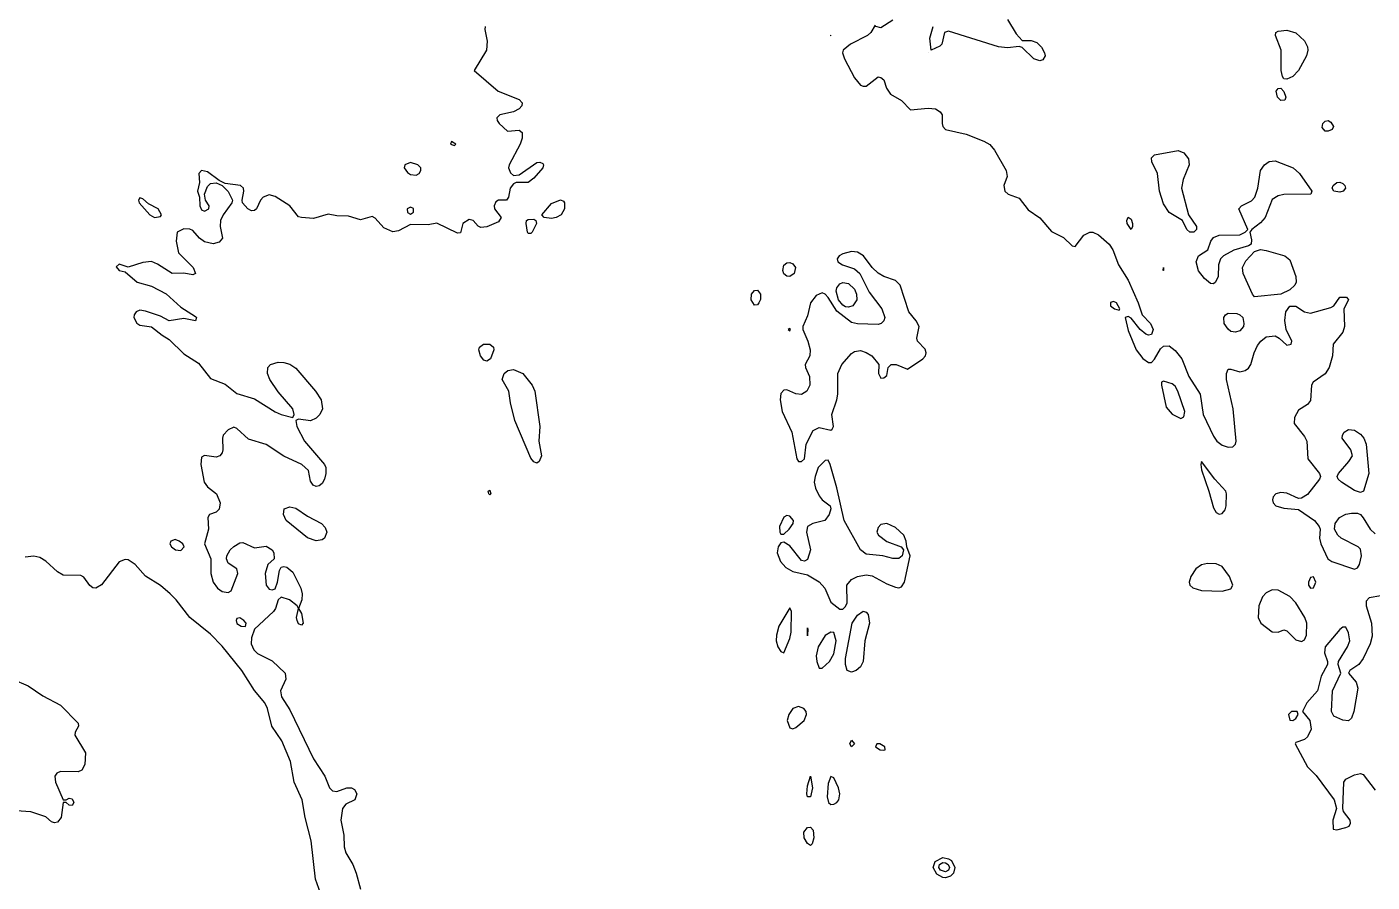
# Model space of a CAD drawing. Header units: inches. Extents: x 3311818 to 3313075, y 1372003 to 1372737.
# Drawn here: x 3312206 to 3312380.3, y 1372381 to 1372491.9 of the extents above; entities that cross this region are included whole.
import ezdxf

# ---------------------------------------------------------------- set-up
doc = ezdxf.new("R2010")
doc.units = ezdxf.units.IN
doc.header["$MEASUREMENT"] = 0

msp = doc.modelspace()

# ---------------------------------------------------------------- linework, layer by layer
for points, elevation in [([(3312318.17, 1372492.74), (3312316.65, 1372491.74), (3312315.96, 1372491.9)], 4494), ([(3312333.04, 1372492.81), (3312334.18, 1372490.94), (3312334.94, 1372490.1), (3312336.09, 1372490.11), (3312336.85, 1372489.85), (3312337.43, 1372489.23), (3312337.85, 1372488.47), (3312337.91, 1372488.08), (3312337.61, 1372487.58), (3312337.23, 1372487.46), (3312336.47, 1372487.7), (3312334.94, 1372489.18), (3312334.56, 1372489.31), (3312333.04, 1372489.14), (3312331.89, 1372489.28), (3312325.41, 1372491.3), (3312324.89, 1372491.13), (3312324.53, 1372489.61), (3312324.27, 1372489.35), (3312323.13, 1372488.85), (3312322.99, 1372490.37), (3312323.4, 1372491.9)], 4494), ([(3312265.36, 1372491.9), (3312265.3, 1372491.51), (3312265.61, 1372489.99), (3312265.51, 1372488.85), (3312263.91, 1372486.18), (3312267.05, 1372483.51), (3312269.77, 1372482.44), (3312270.13, 1372481.99), (3312270.09, 1372481.61), (3312269.77, 1372481.21), (3312269.01, 1372480.86), (3312267.26, 1372480.46), (3312266.88, 1372480.08), (3312266.92, 1372479.7), (3312267.16, 1372479.32), (3312268.24, 1372478.34), (3312269.77, 1372478.47), (3312270.16, 1372478.17), (3312270.17, 1372477.41), (3312269.91, 1372476.65), (3312268.46, 1372473.98), (3312268.39, 1372473.6), (3312268.63, 1372472.93), (3312269.01, 1372472.6), (3312269.77, 1372472.68), (3312272.06, 1372474.28), (3312272.44, 1372474.33), (3312272.82, 1372474.16), (3312272.93, 1372473.98), (3312272.85, 1372473.6), (3312271.67, 1372472.26), (3312270.91, 1372471.7), (3312269.39, 1372471.67), (3312269.01, 1372471.5), (3312268.6, 1372470.93), (3312268.36, 1372469.79), (3312268.12, 1372469.41), (3312267.1, 1372469.37), (3312266.72, 1372469.17), (3312266.51, 1372468.65), (3312266.56, 1372468.27), (3312267.45, 1372467.12), (3312267.1, 1372466.59), (3312265.58, 1372465.95), (3312264.81, 1372465.83), (3312264.43, 1372466.03), (3312263.79, 1372466.74), (3312263.29, 1372466.89), (3312262.46, 1372466.36), (3312262.15, 1372465.14), (3312261.76, 1372465.09), (3312259.1, 1372466.4), (3312257.95, 1372466.2), (3312255.67, 1372466.23), (3312254.14, 1372465.41), (3312253.38, 1372465.3), (3312252.24, 1372465.82), (3312251.09, 1372467.05), (3312250.71, 1372467.25), (3312249.19, 1372466.82), (3312247.66, 1372467.3), (3312246.14, 1372467.35), (3312244.99, 1372467.57), (3312243.09, 1372467.03), (3312241.56, 1372467.12), (3312241.18, 1372467.23), (3312240.03, 1372468.65), (3312238.13, 1372469.86), (3312237.37, 1372470.08), (3312236.59, 1372469.79), (3312236.23, 1372469.41), (3312235.73, 1372468.27), (3312235.47, 1372468.04), (3312235.09, 1372468.02), (3312234.6, 1372468.27), (3312233.93, 1372469.03), (3312233.86, 1372469.41), (3312234.1, 1372470.55), (3312234.03, 1372470.93), (3312233.66, 1372471.31), (3312231.66, 1372471.56), (3312230.89, 1372471.93), (3312229.37, 1372473.06), (3312228.61, 1372473.23), (3312228.24, 1372472.84), (3312228.32, 1372471.7), (3312228.07, 1372470.55), (3312228.34, 1372469.79), (3312228.36, 1372468.65), (3312228.61, 1372468.12), (3312228.99, 1372467.95), (3312229.54, 1372468.27), (3312229.57, 1372468.65), (3312229.13, 1372469.41), (3312228.99, 1372470.17), (3312229.37, 1372471.17), (3312229.75, 1372471.55), (3312230.51, 1372471.64), (3312231.27, 1372471.31), (3312232.04, 1372470.53), (3312232.62, 1372469.41), (3312232.53, 1372469.03), (3312231.39, 1372467.5), (3312231.07, 1372466.74), (3312231.03, 1372465.98), (3312231.32, 1372464.45), (3312230.89, 1372463.94), (3312230.13, 1372463.74), (3312228.99, 1372463.99), (3312228.34, 1372464.45), (3312227.46, 1372465.44), (3312227.08, 1372465.65), (3312226.32, 1372465.67), (3312225.45, 1372465.22), (3312225.31, 1372464.07), (3312225.6, 1372462.55), (3312227.51, 1372460.64), (3312227.84, 1372459.87), (3312227.46, 1372459.73), (3312226.32, 1372459.91), (3312224.79, 1372459.89), (3312222.89, 1372461.11), (3312222.13, 1372461.42), (3312220.98, 1372461.3), (3312219.08, 1372460.72), (3312217.93, 1372461.11), (3312217.55, 1372460.75), (3312217.93, 1372460.26), (3312218.7, 1372460.08), (3312220.25, 1372458.74), (3312222.13, 1372458.25), (3312224.03, 1372457.24), (3312225.94, 1372455.5), (3312227.84, 1372454.32), (3312227.97, 1372454.16), (3312227.84, 1372453.74), (3312226.32, 1372454.04), (3312224.41, 1372453.74), (3312223.27, 1372454.37), (3312221.36, 1372455), (3312220.6, 1372455.11), (3312220.13, 1372454.93), (3312219.86, 1372454.54), (3312219.84, 1372454.16), (3312220.22, 1372453.46), (3312220.6, 1372453.18), (3312222.13, 1372452.96), (3312223.49, 1372451.88), (3312224.41, 1372451.34), (3312226.32, 1372449.47), (3312228.22, 1372448.26), (3312229.75, 1372446.25), (3312231.66, 1372445.55), (3312233.18, 1372444.33), (3312235.47, 1372443.63), (3312238.13, 1372441.94), (3312238.9, 1372441.59), (3312240.42, 1372441.2), (3312240.61, 1372441.59), (3312240.42, 1372442.35), (3312238.52, 1372444.52), (3312237.45, 1372446.16), (3312237.13, 1372446.92), (3312237.18, 1372447.68), (3312237.52, 1372448.07), (3312238.52, 1372448.38), (3312239.28, 1372448.35), (3312240.04, 1372448.13), (3312240.8, 1372447.62), (3312243.35, 1372444.63), (3312244.09, 1372443.49), (3312244.28, 1372442.35), (3312243.92, 1372441.59), (3312243.47, 1372441.12), (3312242.71, 1372440.78), (3312241.18, 1372440.98), (3312240.8, 1372440.82), (3312240.97, 1372440.06), (3312241.95, 1372438.16), (3312244.55, 1372435.11), (3312244.73, 1372434.73), (3312244.73, 1372433.96), (3312244.53, 1372433.2), (3312244.23, 1372432.65), (3312243.85, 1372432.35), (3312243.47, 1372432.28), (3312243.05, 1372432.44), (3312242.71, 1372432.97), (3312242.46, 1372434.34), (3312241.58, 1372435.11), (3312239.28, 1372436.21), (3312236.99, 1372437.72), (3312234.7, 1372438.42), (3312233.18, 1372439.8), (3312232.8, 1372439.94), (3312232.04, 1372439.61), (3312231.42, 1372438.92), (3312231.3, 1372438.54), (3312231.34, 1372437.01), (3312231.26, 1372436.63), (3312230.98, 1372436.25), (3312230.51, 1372436.09), (3312228.99, 1372436.29), (3312228.61, 1372436.06), (3312228.49, 1372435.11), (3312228.93, 1372432.82), (3312229.37, 1372432.24), (3312230.56, 1372431.3), (3312231.01, 1372430.15), (3312230.89, 1372429.31), (3312230.51, 1372428.94), (3312229.63, 1372428.63), (3312229.42, 1372428.25), (3312229.51, 1372426.72), (3312228.98, 1372424.82), (3312229.81, 1372422.91), (3312229.82, 1372421), (3312230.13, 1372419.86), (3312230.65, 1372419.1), (3312231.27, 1372418.64), (3312232.04, 1372418.51), (3312232.42, 1372418.72), (3312233.32, 1372421), (3312233.18, 1372421.59), (3312232.04, 1372422.34), (3312231.84, 1372422.91), (3312231.89, 1372423.29), (3312232.33, 1372424.05), (3312232.8, 1372424.48), (3312233.56, 1372424.95), (3312233.94, 1372424.99), (3312235.47, 1372424.31), (3312236.99, 1372424.54), (3312237.74, 1372424.05), (3312237.98, 1372423.67), (3312238.02, 1372422.91), (3312237.21, 1372422.15), (3312236.86, 1372421), (3312236.97, 1372419.48), (3312237.37, 1372418.97), (3312237.75, 1372418.85), (3312238.13, 1372419.01), (3312238.46, 1372419.86), (3312238.69, 1372421.39), (3312238.9, 1372421.82), (3312239.28, 1372421.91), (3312239.66, 1372421.8), (3312240.42, 1372421.16), (3312241.48, 1372419.1), (3312241.65, 1372418.34), (3312241.6, 1372417.57), (3312241.18, 1372416.43), (3312241.56, 1372415.82), (3312241.79, 1372414.53), (3312241.56, 1372414.27), (3312241.18, 1372414.45), (3312240.98, 1372414.91), (3312240.92, 1372415.29), (3312241.18, 1372416.43), (3312240.99, 1372416.81), (3312240.02, 1372417.57), (3312238.9, 1372417.93), (3312238.54, 1372417.57), (3312238.19, 1372416.43), (3312237.94, 1372416.05), (3312235.48, 1372413.76), (3312235.09, 1372412.66), (3312235.03, 1372411.86), (3312235.38, 1372411.09), (3312235.85, 1372410.63), (3312237.75, 1372409.67), (3312239.43, 1372408.05), (3312239.54, 1372407.28), (3312238.84, 1372405.76), (3312238.97, 1372405), (3312240.04, 1372403.32), (3312243.09, 1372396.94), (3312244.56, 1372394.71), (3312245.19, 1372393.18), (3312245.58, 1372392.8), (3312246.14, 1372392.72), (3312247.43, 1372393.18), (3312248.04, 1372393.2), (3312248.43, 1372392.98), (3312248.71, 1372392.42), (3312248.48, 1372391.66), (3312247.28, 1372391.1), (3312246.85, 1372390.51), (3312246.67, 1372388.99), (3312247.04, 1372387.08), (3312247.07, 1372385.56), (3312247.28, 1372384.76), (3312248.19, 1372383.27), (3312248.66, 1372382.13), (3312249.19, 1372380.08)], 4495), ([(3312310.17, 1372490.7), (3312310.17, 1372490.77), (3312310.09, 1372490.75), (3312310.17, 1372490.7)], 4494), ([(3312315.89, 1372492.09), (3312315.32, 1372491.13), (3312314.91, 1372490.75), (3312312.7, 1372489.61), (3312311.76, 1372488.85), (3312311.67, 1372488.47), (3312311.91, 1372487.7), (3312313.22, 1372485.23), (3312313.98, 1372484.31), (3312314.36, 1372484.15), (3312314.74, 1372484.18), (3312316.27, 1372485.37), (3312316.65, 1372485.3), (3312317.03, 1372485), (3312317.35, 1372483.89), (3312317.88, 1372483.13), (3312319.32, 1372482.31), (3312320.46, 1372481.08), (3312322.75, 1372481.32), (3312323.7, 1372481.22), (3312324.31, 1372480.84), (3312324.56, 1372480.46), (3312324.57, 1372479.32), (3312324.67, 1372478.94), (3312325.03, 1372478.54), (3312327.7, 1372477.95), (3312329.99, 1372477.04), (3312330.75, 1372476.6), (3312331.37, 1372475.89), (3312332.89, 1372473.22), (3312333.01, 1372472.46), (3312332.57, 1372471.31), (3312332.69, 1372470.55), (3312333.15, 1372470.17), (3312334.56, 1372469.63), (3312335.71, 1372468.15), (3312337.23, 1372467.08), (3312338.75, 1372465.34), (3312340.28, 1372464.55), (3312341.42, 1372463.48), (3312341.8, 1372463.38), (3312342.92, 1372464.84), (3312343.71, 1372465.25), (3312344.09, 1372465.25), (3312344.85, 1372464.9), (3312346.23, 1372463.69), (3312346.7, 1372462.93), (3312347.41, 1372461.02), (3312348.66, 1372459.03), (3312349.99, 1372456.07), (3312350.51, 1372454.54), (3312351.56, 1372453.4), (3312351.92, 1372452.64), (3312351.71, 1372451.97), (3312351.33, 1372451.88), (3312350.95, 1372452.01), (3312350.22, 1372452.64), (3312349.05, 1372454.07), (3312348.66, 1372454.3), (3312348.28, 1372454.16), (3312348.66, 1372452.48), (3312349.73, 1372449.97), (3312350.57, 1372448.86), (3312351.33, 1372448.33), (3312351.71, 1372448.35), (3312352.09, 1372448.77), (3312352.86, 1372450.11), (3312353.24, 1372450.48), (3312354, 1372450.51), (3312354.76, 1372449.91), (3312355.62, 1372448.83), (3312356.53, 1372446.54), (3312358, 1372444.25), (3312358.39, 1372441.59), (3312359.72, 1372438.81), (3312360.15, 1372438.16), (3312360.86, 1372437.63), (3312361.62, 1372437.36), (3312362.26, 1372437.39), (3312362.61, 1372437.77), (3312362.67, 1372438.16), (3312362.27, 1372442.35), (3312361.42, 1372446.16), (3312361.42, 1372446.92), (3312361.62, 1372447.46), (3312362, 1372447.49), (3312363.15, 1372447.13), (3312363.84, 1372447.3), (3312364.29, 1372447.63), (3312364.57, 1372448.07), (3312364.99, 1372449.59), (3312365.43, 1372450.53), (3312365.86, 1372451.11), (3312366.58, 1372451.65), (3312367.72, 1372451.78), (3312368.25, 1372451.5), (3312369.25, 1372450.61), (3312369.79, 1372450.73), (3312369.91, 1372451.11), (3312369.14, 1372452.64), (3312368.98, 1372453.78), (3312369.13, 1372454.93), (3312369.63, 1372455.63), (3312370.39, 1372455.66), (3312371.53, 1372454.91), (3312372.29, 1372454.75), (3312374.96, 1372455.46), (3312375.34, 1372455.69), (3312376.11, 1372456.83), (3312376.99, 1372456.83), (3312377.25, 1372456.45), (3312376.62, 1372455.31), (3312376.73, 1372453.02), (3312376.49, 1372452.26), (3312375.24, 1372450.73), (3312375.14, 1372449.21), (3312374.73, 1372447.68), (3312374.2, 1372446.86), (3312372.65, 1372445.78), (3312372.45, 1372445.4), (3312372.29, 1372443.41), (3312371.91, 1372442.89), (3312370.77, 1372442.15), (3312370.22, 1372441.2), (3312370.21, 1372440.44), (3312371.53, 1372438.77), (3312371.85, 1372438.16), (3312371.97, 1372435.87), (3312373.47, 1372433.96), (3312373.6, 1372433.58), (3312373.46, 1372433.2), (3312371.91, 1372431.23), (3312371.15, 1372430.74), (3312370.77, 1372430.72), (3312369.25, 1372431.4), (3312368.48, 1372431.48), (3312367.82, 1372431.3), (3312367.49, 1372430.91), (3312367.4, 1372430.53), (3312367.45, 1372430.15), (3312367.82, 1372429.77), (3312368.86, 1372429.47), (3312370.77, 1372429.27), (3312372.82, 1372427.86), (3312373.43, 1372427.1), (3312373.54, 1372426.72), (3312373.46, 1372425.58), (3312373.65, 1372424.82), (3312374.57, 1372422.91), (3312375.06, 1372422.53), (3312378.01, 1372421.56), (3312378.39, 1372421.72), (3312378.67, 1372422.15), (3312378.92, 1372423.29), (3312378.77, 1372424.13), (3312378.47, 1372424.43), (3312376.28, 1372425.58), (3312375.86, 1372425.96), (3312375.41, 1372426.72), (3312375.51, 1372427.48), (3312376.08, 1372428.25), (3312376.87, 1372428.69), (3312377.63, 1372428.83), (3312378.39, 1372428.8), (3312378.77, 1372428.63), (3312379.15, 1372428.22), (3312380.02, 1372426.72), (3312380.68, 1372426.15)], 4494), ([(3312370.03, 1372485.42), (3312369.25, 1372485.06), (3312368.86, 1372485.12), (3312368.66, 1372485.42), (3312368.52, 1372486.18), (3312368.51, 1372488.85), (3312367.78, 1372490.75), (3312367.82, 1372491.13), (3312368.1, 1372491.31), (3312369.25, 1372491.43), (3312370.39, 1372491.1), (3312371.53, 1372490.04), (3312371.91, 1372489.27), (3312371.96, 1372488.85), (3312371.78, 1372488.08), (3312370.77, 1372486.22), (3312370.03, 1372485.42)], 4494), ([(3312322.75, 1372488.47), (3312322.75, 1372488.47), (3312322.75, 1372488.47), (3312322.75, 1372488.47)], 4494), ([(3312369, 1372482.37), (3312368.48, 1372482.33), (3312368.02, 1372482.75), (3312367.88, 1372483.51), (3312368.1, 1372483.86), (3312368.48, 1372483.89), (3312368.86, 1372483.48), (3312369.13, 1372482.75), (3312369, 1372482.37)], 4494), ([(3312375.11, 1372478.56), (3312374.58, 1372478.32), (3312374.2, 1372478.35), (3312373.82, 1372478.79), (3312373.91, 1372479.32), (3312374.2, 1372479.63), (3312374.58, 1372479.7), (3312374.96, 1372479.52), (3312375.29, 1372478.94), (3312375.11, 1372478.56)], 4494), ([(3312261.38, 1372476.49), (3312261.55, 1372476.65), (3312261, 1372476.98), (3312260.88, 1372476.65), (3312261.38, 1372476.49)], 4495), ([(3312357.18, 1372465.22), (3312356.67, 1372465.24), (3312356.3, 1372465.6), (3312355.74, 1372466.74), (3312354, 1372467.81), (3312353.24, 1372468.93), (3312352.72, 1372470.55), (3312352.46, 1372472.84), (3312351.73, 1372474.36), (3312351.71, 1372474.87), (3312352.09, 1372475.28), (3312355.14, 1372475.84), (3312355.91, 1372475.52), (3312356.5, 1372474.74), (3312356.57, 1372473.98), (3312355.82, 1372472.08), (3312355.6, 1372470.93), (3312356.48, 1372467.5), (3312357.55, 1372465.98), (3312357.54, 1372465.6), (3312357.18, 1372465.22)], 4494), ([(3312256.43, 1372472.64), (3312256.79, 1372472.84), (3312257.03, 1372473.22), (3312257, 1372473.6), (3312256.64, 1372473.98), (3312255.67, 1372474.26), (3312254.94, 1372473.98), (3312254.86, 1372473.6), (3312255.29, 1372472.96), (3312255.67, 1372472.72), (3312256.43, 1372472.64)], 4495), ([(3312359.99, 1372458.74), (3312359.72, 1372458.54), (3312359.34, 1372458.57), (3312358.57, 1372459.22), (3312357.81, 1372460.22), (3312357.48, 1372461.4), (3312357.8, 1372462.17), (3312359.02, 1372462.93), (3312359.39, 1372464.07), (3312359.72, 1372464.57), (3312360.48, 1372464.84), (3312363.15, 1372464.89), (3312363.86, 1372465.22), (3312364.18, 1372465.6), (3312363.04, 1372468.27), (3312363.36, 1372468.65), (3312364.67, 1372469.32), (3312365.08, 1372469.79), (3312365.48, 1372470.93), (3312365.85, 1372473.22), (3312366.35, 1372473.98), (3312366.96, 1372474.39), (3312367.72, 1372474.48), (3312370.08, 1372473.6), (3312370.9, 1372472.84), (3312372.48, 1372470.55), (3312372.33, 1372470.17), (3312368.86, 1372470.11), (3312368.1, 1372469.96), (3312367.34, 1372469.49), (3312366.42, 1372467.12), (3312365.81, 1372466.44), (3312364.69, 1372465.6), (3312364.44, 1372465.22), (3312364.67, 1372464.26), (3312364.6, 1372463.69), (3312364.29, 1372463.45), (3312362.38, 1372462.9), (3312361.05, 1372462.17), (3312360.65, 1372461.79), (3312360.4, 1372461.02), (3312360.33, 1372459.5), (3312359.99, 1372458.74)], 4494), ([(3312376.55, 1372470.55), (3312376.11, 1372470.41), (3312375.34, 1372470.55), (3312375.13, 1372470.93), (3312375.26, 1372471.31), (3312375.72, 1372471.66), (3312376.11, 1372471.71), (3312376.49, 1372471.57), (3312376.77, 1372471.31), (3312376.84, 1372470.93), (3312376.55, 1372470.55)], 4494), ([(3312223.27, 1372467.25), (3312223.42, 1372467.5), (3312223, 1372468.27), (3312221.75, 1372468.9), (3312220.98, 1372469.58), (3312220.6, 1372469.69), (3312220.42, 1372469.41), (3312220.54, 1372469.03), (3312221.88, 1372467.5), (3312222.51, 1372467.15), (3312223.27, 1372467.25)], 4495), ([(3312256.05, 1372467.82), (3312256.05, 1372468.3), (3312255.67, 1372468.46), (3312255.25, 1372468.27), (3312255.29, 1372467.8), (3312255.67, 1372467.59), (3312256.05, 1372467.82)], 4495), ([(3312274.56, 1372467.12), (3312273.96, 1372467.03), (3312273.01, 1372467.12), (3312272.69, 1372467.5), (3312273.96, 1372468.94), (3312275.1, 1372469.45), (3312275.49, 1372469.28), (3312275.62, 1372469.03), (3312275.62, 1372468.27), (3312275.19, 1372467.5), (3312274.56, 1372467.12)], 4495), ([(3312271.46, 1372465.22), (3312271.29, 1372465.05), (3312270.91, 1372465.06), (3312270.83, 1372465.22), (3312270.66, 1372466.36), (3312270.72, 1372466.74), (3312270.91, 1372466.89), (3312271.67, 1372466.93), (3312271.93, 1372466.74), (3312271.99, 1372466.36), (3312271.46, 1372465.22)], 4495), ([(3312349.05, 1372465.6), (3312348.56, 1372466.36), (3312348.5, 1372466.74), (3312348.66, 1372467.17), (3312349.05, 1372466.94), (3312349.23, 1372466.36), (3312349.25, 1372465.98), (3312349.05, 1372465.6)], 4494), ([(3312306.74, 1372435.84), (3312306.97, 1372437.77), (3312307.88, 1372439.51), (3312308.64, 1372439.9), (3312310.17, 1372439.56), (3312310.32, 1372439.68), (3312310.48, 1372440.06), (3312310.27, 1372441.59), (3312310.93, 1372443.49), (3312311.05, 1372444.25), (3312311.06, 1372446.92), (3312311.56, 1372448.07), (3312312.84, 1372449.53), (3312313.22, 1372449.77), (3312313.98, 1372449.89), (3312314.74, 1372449.66), (3312315.48, 1372449.21), (3312316.39, 1372448.07), (3312316.34, 1372446.92), (3312316.65, 1372446.3), (3312317.03, 1372446.37), (3312317.41, 1372446.66), (3312317.59, 1372447.68), (3312317.98, 1372448.07), (3312318.6, 1372448.07), (3312320.08, 1372447.46), (3312322.07, 1372448.83), (3312322.42, 1372449.21), (3312322.52, 1372449.59), (3312322.37, 1372450.06), (3312321.39, 1372451.11), (3312321.29, 1372451.5), (3312321.6, 1372453.02), (3312321.22, 1372453.74), (3312320.25, 1372454.93), (3312319.15, 1372458.36), (3312318.55, 1372458.96), (3312317.03, 1372459.49), (3312316.27, 1372459.92), (3312315.52, 1372460.64), (3312314.37, 1372462.17), (3312313.6, 1372462.66), (3312312.84, 1372462.73), (3312311.69, 1372462.42), (3312311.25, 1372462.17), (3312310.98, 1372461.79), (3312311.06, 1372461.4), (3312311.67, 1372461.02), (3312313.22, 1372460.5), (3312313.89, 1372459.88), (3312315.12, 1372457.46), (3312316.76, 1372455.31), (3312317.16, 1372454.16), (3312317.03, 1372453.74), (3312316.69, 1372453.4), (3312316.27, 1372453.25), (3312313.6, 1372453.34), (3312312.84, 1372453.52), (3312310.93, 1372455.01), (3312309.79, 1372456.76), (3312309.41, 1372457.22), (3312309.03, 1372457.37), (3312308.26, 1372457.02), (3312307.5, 1372456.07), (3312307.12, 1372454.39), (3312306.54, 1372453.02), (3312306.51, 1372452.64), (3312307.15, 1372451.11), (3312307.45, 1372449.97), (3312307.42, 1372449.21), (3312306.84, 1372448.07), (3312306.87, 1372447.68), (3312307.39, 1372446.54), (3312307.41, 1372445.4), (3312307.04, 1372444.63), (3312306.36, 1372444.18), (3312305.6, 1372444.28), (3312304.45, 1372444.81), (3312304.07, 1372444.77), (3312303.69, 1372444.33), (3312303.58, 1372443.49), (3312303.85, 1372441.97), (3312305.11, 1372439.3), (3312305.74, 1372435.87), (3312305.98, 1372435.52), (3312306.36, 1372435.49), (3312306.74, 1372435.84)], 4494), ([(3312368.45, 1372457.21), (3312365.05, 1372456.85), (3312364.8, 1372457.21), (3312363.6, 1372459.88), (3312363.51, 1372460.64), (3312363.91, 1372461.51), (3312365.05, 1372462.72), (3312365.81, 1372462.98), (3312366.58, 1372462.88), (3312368.98, 1372462.17), (3312369.63, 1372461.67), (3312370.4, 1372459.5), (3312370.46, 1372458.74), (3312370.26, 1372458.36), (3312369.63, 1372457.78), (3312368.45, 1372457.21)], 4494), ([(3312304.84, 1372459.5), (3312304.45, 1372459.53), (3312304.07, 1372459.85), (3312303.93, 1372460.26), (3312304.07, 1372460.95), (3312304.45, 1372461.25), (3312304.83, 1372461.29), (3312305.21, 1372461.13), (3312305.56, 1372460.64), (3312305.4, 1372459.88), (3312304.84, 1372459.5)], 4495), ([(3312353.27, 1372460.26), (3312353.22, 1372460.26), (3312353.24, 1372460.66), (3312353.25, 1372460.64), (3312353.27, 1372460.26)], 4494), ([(3312300.81, 1372456.07), (3312300.64, 1372455.81), (3312300.26, 1372455.78), (3312299.84, 1372456.45), (3312299.85, 1372457.21), (3312300.26, 1372457.68), (3312300.64, 1372457.71), (3312301.05, 1372457.21), (3312301.02, 1372456.52), (3312300.81, 1372456.07)], 4495), ([(3312312.98, 1372455.69), (3312312.46, 1372455.52), (3312312.07, 1372455.58), (3312311.69, 1372455.78), (3312311.13, 1372456.45), (3312310.85, 1372457.59), (3312310.93, 1372458.01), (3312311.31, 1372458.54), (3312311.69, 1372458.71), (3312312.46, 1372458.6), (3312313.22, 1372457.84), (3312313.47, 1372457.21), (3312313.5, 1372456.45), (3312312.98, 1372455.69)], 4495), ([(3312347.52, 1372455.14), (3312347.62, 1372455.31), (3312347.17, 1372456.07), (3312346.76, 1372456.25), (3312346.38, 1372456.14), (3312346.4, 1372455.69), (3312346.93, 1372455.31), (3312347.52, 1372455.14)], 4494), ([(3312362.61, 1372452.26), (3312362, 1372452.35), (3312361.62, 1372452.65), (3312361.13, 1372453.4), (3312361.07, 1372454.16), (3312361.29, 1372454.54), (3312361.62, 1372454.73), (3312362.77, 1372454.69), (3312363.17, 1372454.54), (3312363.56, 1372454.16), (3312363.69, 1372453.4), (3312363.61, 1372453.02), (3312363.15, 1372452.44), (3312362.61, 1372452.26)], 4494), ([(3312304.83, 1372452.43), (3312304.94, 1372452.64), (3312304.83, 1372452.77), (3312304.64, 1372452.64), (3312304.83, 1372452.43)], 4494), ([(3312266.04, 1372448.83), (3312265.58, 1372448.5), (3312265.2, 1372448.66), (3312264.77, 1372449.21), (3312264.55, 1372449.97), (3312264.64, 1372450.35), (3312265.12, 1372450.73), (3312265.96, 1372450.73), (3312266.43, 1372450.35), (3312266.46, 1372449.97), (3312266.04, 1372448.83)], 4495), ([(3312272.36, 1372435.49), (3312272.06, 1372435.29), (3312271.67, 1372435.45), (3312271.29, 1372435.95), (3312269.22, 1372440.82), (3312268.63, 1372443.11), (3312268.41, 1372444.63), (3312267.56, 1372446.16), (3312267.82, 1372446.92), (3312268.3, 1372447.3), (3312269.01, 1372447.43), (3312270.24, 1372446.92), (3312271.43, 1372445.4), (3312271.79, 1372444.63), (3312272.45, 1372440.06), (3312272.29, 1372438.16), (3312272.65, 1372436.25), (3312272.36, 1372435.49)], 4495), ([(3312355.52, 1372441.09), (3312355.91, 1372441.28), (3312356.03, 1372441.97), (3312355.12, 1372444.63), (3312354.76, 1372445.26), (3312354.38, 1372445.58), (3312353.24, 1372445.93), (3312353.02, 1372445.78), (3312352.98, 1372445.4), (3312353.62, 1372442.55), (3312354.38, 1372441.64), (3312355.52, 1372441.09)], 4494), ([(3312379.19, 1372431.68), (3312378.77, 1372431.47), (3312378.01, 1372431.76), (3312376.32, 1372432.82), (3312375.9, 1372433.2), (3312375.76, 1372433.58), (3312375.92, 1372433.96), (3312377.29, 1372435.49), (3312377.74, 1372436.25), (3312377.52, 1372437.01), (3312376.43, 1372438.54), (3312376.44, 1372438.92), (3312376.68, 1372439.3), (3312377.25, 1372439.64), (3312378.01, 1372439.55), (3312378.77, 1372439.05), (3312379.23, 1372438.54), (3312379.53, 1372437.77), (3312379.86, 1372433.96), (3312379.19, 1372431.68)], 4494), ([(3312311.69, 1372416.35), (3312312.07, 1372416.69), (3312312.25, 1372417.19), (3312312.21, 1372419.48), (3312312.84, 1372420.23), (3312313.6, 1372420.62), (3312314.74, 1372420.8), (3312315.51, 1372420.7), (3312317.41, 1372419.64), (3312318.55, 1372419.2), (3312318.94, 1372419.12), (3312319.32, 1372419.26), (3312319.7, 1372419.86), (3312320.44, 1372423.29), (3312319.98, 1372424.43), (3312319.9, 1372425.2), (3312319.62, 1372425.96), (3312318.55, 1372426.97), (3312317.41, 1372427.45), (3312316.65, 1372427.36), (3312316.27, 1372426.97), (3312316.11, 1372426.34), (3312316.33, 1372425.96), (3312317.41, 1372425.13), (3312319.25, 1372424.43), (3312319.58, 1372424.05), (3312319.4, 1372423.29), (3312318.94, 1372422.95), (3312318.17, 1372422.94), (3312316.9, 1372423.29), (3312314.74, 1372423.5), (3312314.01, 1372424.05), (3312311.86, 1372427.86), (3312310.93, 1372432.1), (3312310.07, 1372435.11), (3312309.79, 1372435.66), (3312309.41, 1372435.65), (3312308.52, 1372434.73), (3312308.1, 1372433.58), (3312308.01, 1372432.82), (3312308.17, 1372432.06), (3312308.64, 1372431.05), (3312309.03, 1372430.56), (3312310.07, 1372429.77), (3312310.17, 1372429.39), (3312309.95, 1372428.63), (3312309.38, 1372427.86), (3312307.83, 1372427.48), (3312307.11, 1372427.1), (3312307.01, 1372426.34), (3312307.52, 1372424.05), (3312307.12, 1372422.79), (3312306.74, 1372422.57), (3312306.36, 1372422.69), (3312304.83, 1372424.56), (3312304.07, 1372425.04), (3312303.69, 1372424.96), (3312303.31, 1372424.43), (3312303.21, 1372423.67), (3312303.63, 1372422.53), (3312304.31, 1372421.77), (3312305.21, 1372421.26), (3312307.12, 1372420.83), (3312308.64, 1372419.89), (3312309.38, 1372419.1), (3312310.17, 1372417.29), (3312311.31, 1372416.38), (3312311.69, 1372416.35)], 4494), ([(3312360.86, 1372428.78), (3312361.24, 1372429.23), (3312361.37, 1372429.77), (3312361.44, 1372431.3), (3312361.32, 1372431.68), (3312359.92, 1372433.2), (3312358.19, 1372435.52), (3312358.08, 1372435.11), (3312358.19, 1372434.43), (3312359.15, 1372431.68), (3312359.72, 1372429.51), (3312360.1, 1372428.89), (3312360.48, 1372428.69), (3312360.86, 1372428.78)], 4494), ([(3312266.07, 1372431.3), (3312265.96, 1372431.18), (3312265.85, 1372431.3), (3312265.73, 1372431.68), (3312265.96, 1372431.78), (3312266.07, 1372431.3)], 4495), ([(3312244.54, 1372425.58), (3312244.23, 1372425.36), (3312243.47, 1372425.22), (3312242.33, 1372425.6), (3312239.58, 1372427.86), (3312239.22, 1372428.63), (3312239.31, 1372429.39), (3312240.04, 1372429.63), (3312240.8, 1372429.47), (3312242.33, 1372428.42), (3312244.16, 1372427.48), (3312244.61, 1372426.95), (3312244.82, 1372426.34), (3312244.54, 1372425.58)], 4495), ([(3312304.07, 1372426.09), (3312304.75, 1372426.72), (3312305.29, 1372427.48), (3312305.31, 1372427.86), (3312304.83, 1372428.44), (3312304.45, 1372428.52), (3312304.07, 1372428.27), (3312303.49, 1372427.1), (3312303.54, 1372426.34), (3312303.69, 1372426.1), (3312304.07, 1372426.09)], 4494), ([(3312225.94, 1372423.98), (3312226.34, 1372424.43), (3312226.17, 1372424.82), (3312225.72, 1372425.2), (3312225.18, 1372425.38), (3312224.61, 1372425.2), (3312224.48, 1372424.82), (3312224.7, 1372424.43), (3312225.22, 1372424.05), (3312225.94, 1372423.98)], 4495), ([(3312244.47, 1372378.32), (3312243.36, 1372381.37), (3312242.8, 1372386.32), (3312242.02, 1372389.37), (3312241.66, 1372391.66), (3312240.6, 1372393.94), (3312240.12, 1372396.61), (3312239, 1372399.28), (3312237.69, 1372401.19), (3312237.16, 1372403.47), (3312236.79, 1372404.23), (3312235.47, 1372405.81), (3312233.81, 1372408.43), (3312231.27, 1372411.58), (3312229.75, 1372413.11), (3312227.09, 1372415.29), (3312225.33, 1372417.57), (3312224.54, 1372418.34), (3312223.27, 1372419.42), (3312221.36, 1372420.63), (3312219.98, 1372422.15), (3312219.08, 1372422.77), (3312218.7, 1372422.81), (3312217.93, 1372422.51), (3312215.65, 1372419.53), (3312214.89, 1372419.07), (3312214.5, 1372419.15), (3312214.12, 1372419.45), (3312213.36, 1372420.5), (3312212.98, 1372420.74), (3312210.69, 1372420.79), (3312209.93, 1372421.2), (3312208.41, 1372422.58), (3312207.64, 1372423.07), (3312206.88, 1372423.24), (3312205.74, 1372423.12)], 4495), ([(3312360.86, 1372418.69), (3312362, 1372419.01), (3312362.24, 1372419.48), (3312361.83, 1372420.62), (3312360.86, 1372421.88), (3312360.1, 1372422.22), (3312358.95, 1372422.28), (3312358.19, 1372422.12), (3312357.43, 1372421.6), (3312356.81, 1372420.62), (3312356.6, 1372419.86), (3312356.67, 1372419.48), (3312357.05, 1372419.14), (3312358.19, 1372418.79), (3312360.86, 1372418.69)], 4494), ([(3312372.68, 1372419.15), (3312372.98, 1372419.86), (3312372.68, 1372420.55), (3312372.29, 1372420.47), (3312372.03, 1372419.86), (3312372.04, 1372419.48), (3312372.29, 1372419.1), (3312372.68, 1372419.15)], 4494), ([(3312371.15, 1372412.17), (3312371.53, 1372412.38), (3312371.78, 1372413), (3312371.82, 1372414.53), (3312371.56, 1372415.29), (3312370.39, 1372417.17), (3312369.63, 1372418.01), (3312368.1, 1372418.84), (3312367.34, 1372418.86), (3312366.58, 1372418.49), (3312366.07, 1372417.96), (3312365.61, 1372416.81), (3312365.54, 1372415.29), (3312365.87, 1372414.53), (3312367.34, 1372413.41), (3312368.1, 1372413.38), (3312368.86, 1372413.69), (3312369.25, 1372413.57), (3312370.39, 1372412.39), (3312371.15, 1372412.17)], 4494), ([(3312381.44, 1372418.08), (3312379.92, 1372417.82), (3312379.54, 1372417.38), (3312379.52, 1372416.81), (3312380.22, 1372414.53), (3312380.3, 1372412.85), (3312380.05, 1372411.86), (3312379.15, 1372409.95), (3312378.57, 1372409.19), (3312377.42, 1372408.43), (3312377.25, 1372408.05), (3312378.21, 1372406.9), (3312378.46, 1372406.14), (3312377.94, 1372403.09), (3312377.63, 1372402.22), (3312377.25, 1372401.9), (3312376.49, 1372401.96), (3312375.34, 1372402.51), (3312375.02, 1372403.09), (3312375.15, 1372405.76), (3312376.26, 1372408.05), (3312375.88, 1372409.19), (3312375.95, 1372409.57), (3312377.12, 1372411.48), (3312377.39, 1372412.24), (3312377.25, 1372413.3), (3312376.87, 1372414.04), (3312376.49, 1372414.05), (3312376.11, 1372413.73), (3312374.21, 1372411.48), (3312374.12, 1372410.71), (3312374.52, 1372409.57), (3312374.52, 1372409.19), (3312373.69, 1372407.66), (3312373.2, 1372405.76), (3312371.85, 1372404.23), (3312371.28, 1372403.09), (3312372.21, 1372401.95), (3312372.38, 1372400.8), (3312371.91, 1372399.8), (3312371.53, 1372399.46), (3312370.39, 1372399.06), (3312370.32, 1372398.9), (3312371.91, 1372395.91), (3312373.06, 1372394.79), (3312375.39, 1372391.66), (3312375.66, 1372390.51), (3312375.2, 1372388.99), (3312375.26, 1372387.85), (3312375.72, 1372387.76), (3312376.87, 1372388.04), (3312377.31, 1372388.23), (3312377.51, 1372388.61), (3312377.43, 1372388.99), (3312376.59, 1372390.13), (3312376.5, 1372390.51), (3312376.63, 1372393.94), (3312376.9, 1372394.32), (3312378.01, 1372394.88), (3312378.77, 1372395.08), (3312379.15, 1372394.91), (3312380.68, 1372392.91)], 4494), ([(3312304.07, 1372410.69), (3312304.83, 1372412.55), (3312305.03, 1372413.38), (3312305.05, 1372416.05), (3312304.83, 1372416.54), (3312303.4, 1372414.14), (3312303.11, 1372413), (3312303.08, 1372412.24), (3312303.27, 1372411.48), (3312303.69, 1372410.87), (3312304.07, 1372410.69)], 4494), ([(3312313.44, 1372408.43), (3312312.84, 1372408.18), (3312312.28, 1372408.43), (3312312.03, 1372409.19), (3312312.07, 1372409.95), (3312312.92, 1372414.53), (3312313.6, 1372415.58), (3312314.36, 1372416.11), (3312314.74, 1372415.99), (3312314.98, 1372415.67), (3312315.18, 1372414.53), (3312314.57, 1372412.24), (3312314.35, 1372409.57), (3312313.98, 1372408.89), (3312313.44, 1372408.43)], 4495), ([(3312234.32, 1372414.12), (3312234.38, 1372414.53), (3312234.08, 1372414.91), (3312233.56, 1372415.23), (3312233.18, 1372415.14), (3312233.07, 1372414.91), (3312233.18, 1372414.52), (3312233.75, 1372414.14), (3312234.32, 1372414.12)], 4495), ([(3312307.14, 1372413), (3312307.12, 1372412.92), (3312307.12, 1372413.95), (3312307.18, 1372413.76), (3312307.14, 1372413)], 4495), ([(3312309.03, 1372408.73), (3312309.99, 1372409.57), (3312310.55, 1372410.58), (3312310.85, 1372412.24), (3312310.55, 1372413.32), (3312310.17, 1372413.39), (3312309.41, 1372412.93), (3312308.52, 1372411.48), (3312308.26, 1372410.33), (3312308.32, 1372409.57), (3312308.64, 1372408.71), (3312309.03, 1372408.73)], 4494), ([(3312204.09, 1372407.28), (3312206.12, 1372406.44), (3312208.02, 1372405.11), (3312210.31, 1372403.93), (3312212.63, 1372401.57), (3312212.64, 1372401.19), (3312212.24, 1372400.42), (3312212.19, 1372400.04), (3312213.57, 1372397.76), (3312213.48, 1372396.23), (3312213.08, 1372395.47), (3312212.6, 1372395.26), (3312210.31, 1372395.33), (3312209.85, 1372395.09), (3312209.61, 1372394.71), (3312209.68, 1372393.94), (3312210.69, 1372391.66), (3312211.07, 1372391.66), (3312211.45, 1372391.87), (3312211.84, 1372391.77), (3312212.05, 1372391.28), (3312211.84, 1372390.89), (3312211.45, 1372390.97), (3312211.07, 1372391.28), (3312210.69, 1372391.28), (3312210.41, 1372389.37), (3312209.93, 1372388.75), (3312209.55, 1372388.67), (3312209.17, 1372388.81), (3312208.41, 1372389.42), (3312206.5, 1372390.11), (3312204.59, 1372390.22)], 4495), ([(3312305.6, 1372401.02), (3312306.69, 1372401.95), (3312307, 1372402.71), (3312306.95, 1372403.09), (3312306.66, 1372403.47), (3312305.98, 1372403.74), (3312305.21, 1372403.47), (3312304.71, 1372402.71), (3312304.49, 1372401.95), (3312304.83, 1372400.99), (3312305.21, 1372400.84), (3312305.6, 1372401.02)], 4494), ([(3312370.01, 1372401.91), (3312370.39, 1372402.19), (3312370.72, 1372402.71), (3312370.58, 1372403.09), (3312369.86, 1372403.09), (3312369.44, 1372402.71), (3312369.63, 1372401.98), (3312370.01, 1372401.91)], 4494), ([(3312312.84, 1372398.52), (3312312.62, 1372398.9), (3312312.84, 1372399.39), (3312313.22, 1372398.9), (3312312.84, 1372398.52)], 4495), ([(3312317.03, 1372398.1), (3312317.2, 1372398.14), (3312317.16, 1372398.52), (3312316.48, 1372398.9), (3312316.09, 1372398.9), (3312315.92, 1372398.52), (3312316.54, 1372398.14), (3312317.03, 1372398.1)], 4494), ([(3312307.51, 1372392.04), (3312307.12, 1372392.05), (3312307.04, 1372392.42), (3312307.12, 1372393.44), (3312307.5, 1372394.7), (3312307.77, 1372393.18), (3312307.51, 1372392.04)], 4495), ([(3312310.55, 1372391.08), (3312310.93, 1372391.29), (3312311.18, 1372391.66), (3312311.32, 1372392.42), (3312311.15, 1372393.18), (3312310.55, 1372394.51), (3312310.17, 1372394.67), (3312309.79, 1372393.75), (3312309.67, 1372392.04), (3312309.86, 1372391.28), (3312310.17, 1372391.06), (3312310.55, 1372391.08)], 4494), ([(3312307.74, 1372385.94), (3312307.5, 1372385.74), (3312307.12, 1372385.99), (3312306.68, 1372386.7), (3312306.63, 1372387.46), (3312307.12, 1372388.05), (3312307.5, 1372388.11), (3312307.88, 1372387.72), (3312307.95, 1372386.7), (3312307.74, 1372385.94)], 4495), ([(3312325.66, 1372381.75), (3312325.03, 1372381.52), (3312324.65, 1372381.57), (3312323.89, 1372382), (3312323.4, 1372382.89), (3312323.65, 1372383.65), (3312324.65, 1372384.15), (3312325.41, 1372384.01), (3312325.8, 1372383.77), (3312326.21, 1372382.89), (3312326.03, 1372382.13), (3312325.66, 1372381.75)], 4495), ([(3312325.39, 1372382.51), (3312325.03, 1372382.3), (3312324.37, 1372382.51), (3312324.16, 1372382.89), (3312324.25, 1372383.27), (3312324.65, 1372383.5), (3312325.03, 1372383.48), (3312325.37, 1372383.27), (3312325.52, 1372382.89), (3312325.39, 1372382.51)], 4496)]:
    msp.add_lwpolyline(points, dxfattribs=dict(elevation=elevation))

doc.saveas('drawing.dxf')
